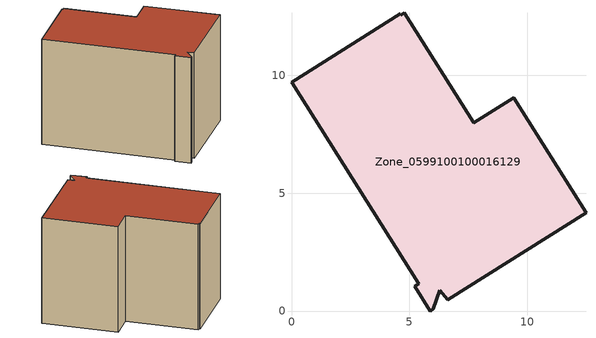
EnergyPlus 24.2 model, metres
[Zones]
Zone_0599100100016129
 floor ground (C_G): 6.64,0.48 6.29,0.89 6.02,0.09 5.88,0 5.22,1.04 5.39,1.15 0,9.72 4.61,12.62 4.64,12.56 4.79,12.65 7.73,7.98 9.43,9.05 12.5,4.17 z0
 wall outside (C_F): 4.61,12.62 0,9.72 5.39,1.15 5.22,1.04 5.88,0 6.02,0.09 6.29,0.89 6.64,0.48 12.5,4.17 9.43,9.05 7.73,7.98 4.79,12.65 4.64,12.56 4.61,12.62 z0:8.42
 roof outside (C_R): 6.29,0.89 6.64,0.48 12.5,4.17 9.43,9.05 7.73,7.98 4.79,12.65 4.64,12.56 4.61,12.62 0,9.72 5.39,1.15 5.22,1.04 5.88,0 6.02,0.09 z8.42
[BUILDING]
Pand.0599100100016129: North Axis=0; Terrain=City; Loads Convergence Tolerance Value=0.04; Temperature Convergence Tolerance Value=0.4; Solar Distribution=FullExterior; Maximum Number of Warmup Days=25; Minimum Number of Warmup Days=1
[Site:Location]
Rotterdam.The.Hague.AP_ZH_NLD Design_Conditions: Latitude=51.96; Longitude=4.45; Time Zone=1; Elevation=-4.5
[SITE:GROUNDTEMPERATURE:BUILDINGSURFACE]
18, 18, 18, 18, 18, 18, 18, 18, 18, 18, 18, 18
[MATERIAL] Thermal Absorptance=0.9; Solar Absorptance=0.7; Visible Absorptance=0.7
Name | Roughness | Thickness | Conductivity | Density | Specific Heat
G.TC.2015-2018 | MediumSmooth | 0.15 | 0.0428571 | 540 | 1210
F.TC.2015-2018 | Rough | 0.3 | 0.0666667 | 1920 | 840
R.TC.2015-2018 | MediumRough | 0.2 | 0.0333333 | 1500 | 1000
[CONSTRUCTION]
C_G: G.TC.2015-2018
C_F: F.TC.2015-2018
C_R: R.TC.2015-2018
[ZONE]
Zone_0599100100016129: Type=1; Multiplier=1; Ceiling Height=Autocalculate; Volume=Autocalculate; Floor Area=autocalculate; Part of Total Floor Area=Yes
[ZONEINFILTRATION:DESIGNFLOWRATE]
Infil_Zone_0599100100016129: Zone or ZoneList or Space or SpaceList=Zone_0599100100016129; Schedule=AlwaysOn; Design Flow Rate Calculation Method=Flow/Area; Flow Rate per Floor Area=0.0015; Constant Term Coefficient=1; Temperature Term Coefficient=0; Velocity Term Coefficient=0; Velocity Squared Term Coefficient=0
[HVACTEMPLATE:ZONE:IDEALLOADSAIRSYSTEM]
Zone_0599100100016129: Maximum Heating Supply Air Temperature=50; Minimum Cooling Supply Air Temperature=13; Maximum Heating Supply Air Humidity Ratio=0.0156; Minimum Cooling Supply Air Humidity Ratio=0.0077; Heating Limit=NoLimit; Cooling Limit=NoLimit; Dehumidification Control Type=ConstantSensibleHeatRatio; Cooling Sensible Heat Ratio=0.7; Dehumidification Setpoint=60; Humidification Control Type=None; Humidification Setpoint=30; Outdoor Air Method=None; Outdoor Air Flow Rate per Person=0.00944; Outdoor Air Flow Rate per Zone Floor Area=0; Outdoor Air Flow Rate per Zone=0; Demand Controlled Ventilation Type=None; Outdoor Air Economizer Type=NoEconomizer; Heat Recovery Type=None; Sensible Heat Recovery Effectiveness=0.7; Latent Heat Recovery Effectiveness=0.65
[ZONECONTROL:THERMOSTAT]
ThermostatControl_Zone_0599100100016129: Zone or ZoneList=Zone_0599100100016129; Control Type Schedule=DualSetpointControlType; Control 1=Thermostat_Zone_0599100100016129; Temperature Difference Between Cutout And Setpoint=0
[THERMOSTATSETPOINT:DUALSETPOINT]
Thermostat_Zone_0599100100016129: Heating Setpoint Temperature Schedule=HeatingSetpoint_Zone_0599100100016129; Cooling Setpoint Temperature Schedule=CoolingSetpoint_Zone_0599100100016129
[SCHEDULE:COMPACT]
HeatingSetpoint_Zone_0599100100016129: Through: 12/31, For: AllDays, Until: 24:00, 21
CoolingSetpoint_Zone_0599100100016129: Through: 12/31, For: AllDays, Until: 24:00, 24
DualSetpointControlType: Through: 12/31, For: AllDays, Until: 24:00, 4
AlwaysOn: Through: 12/31, For: AllDays, Until: 24:00, 1
